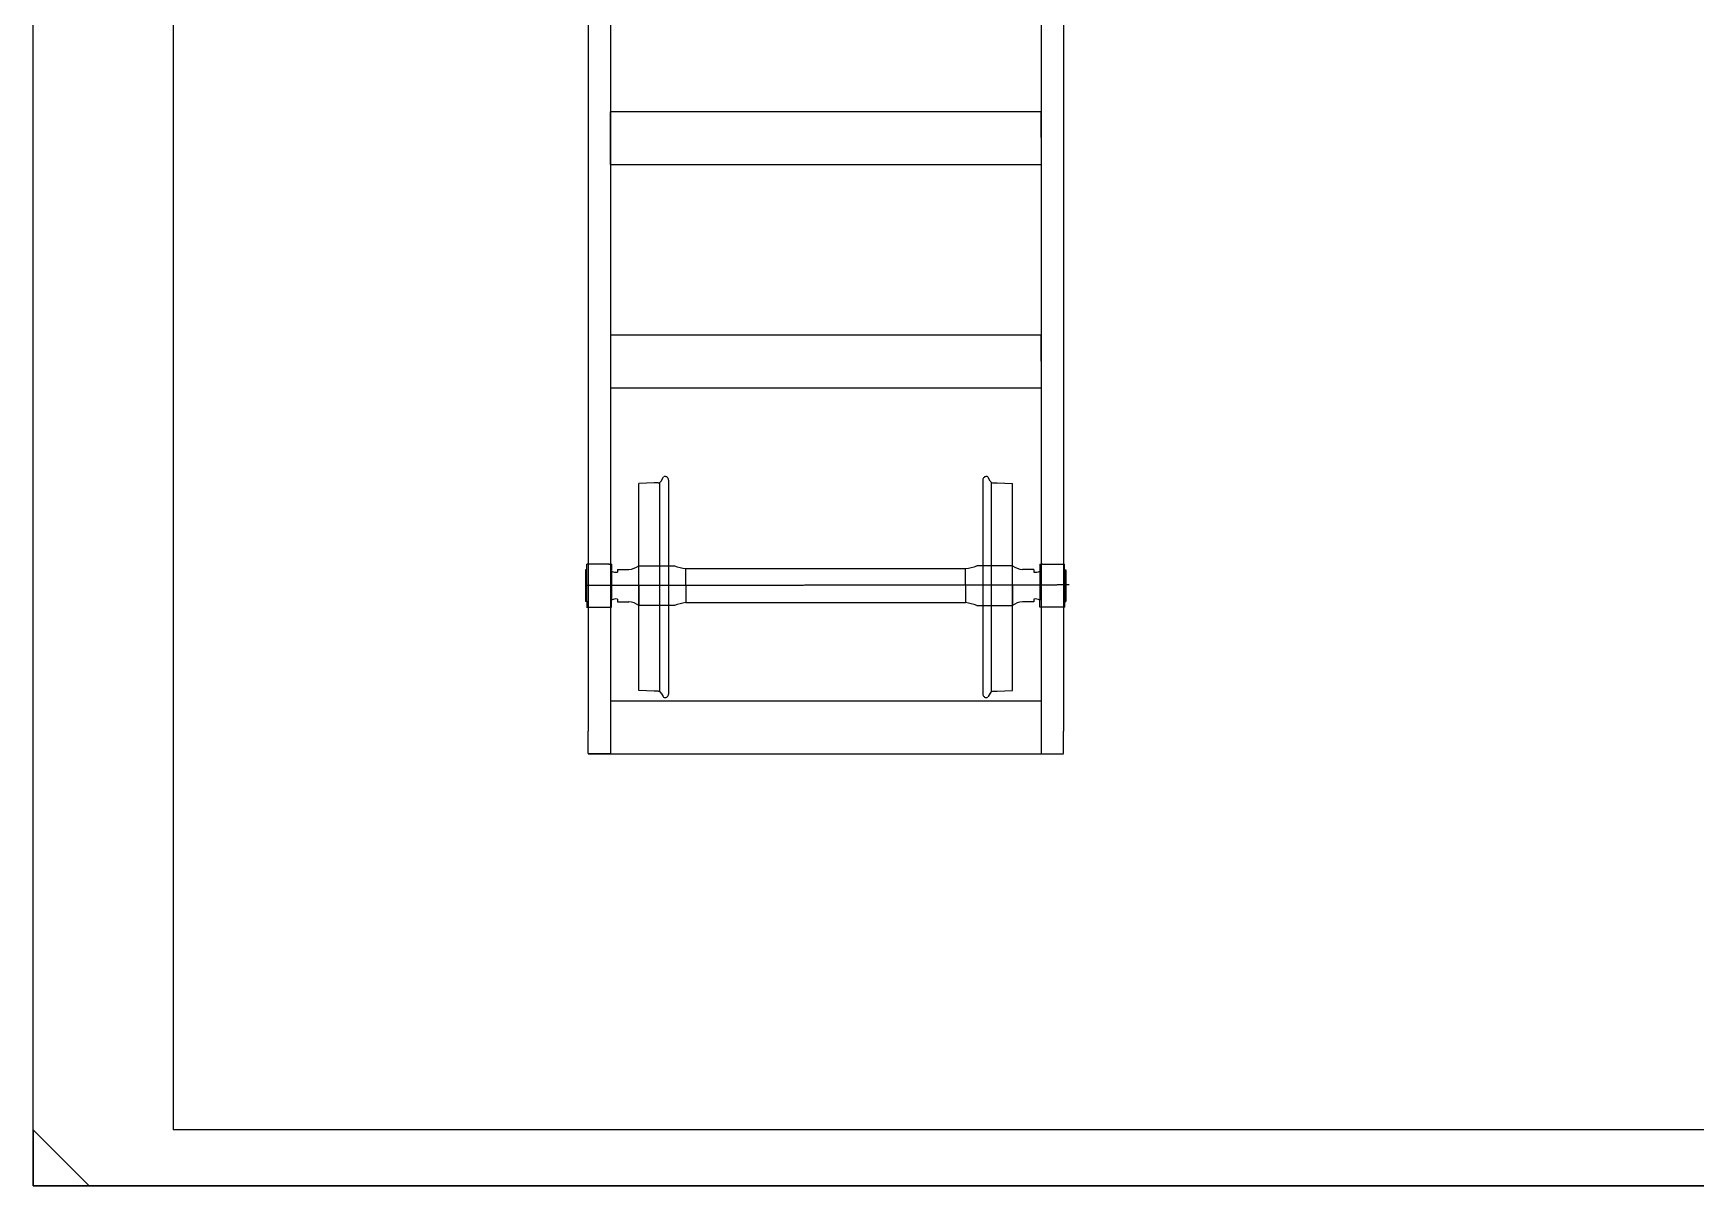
# Model space of a CAD drawing. Header units: millimetres. Extents: x -20242 to 39158, y -15780 to 26220.
# Drawn here: x -20242 to 9458, y -15780 to 4800 of the extents above; entities that cross this region are included whole.
import ezdxf

# ---------------------------------------------------------------- set-up
doc = ezdxf.new("R2010")
doc.units = ezdxf.units.MM
doc.linetypes.add('AM_ISO02W050x2', pattern=[3.75, 3, -0.75])
doc.linetypes.add('AM_ISO08W050', pattern=[18, 12, -1.5, 3, -1.5])

msp = doc.modelspace()

# ---------------------------------------------------------------- linework, layer by layer
for p, q in [((-10331.2, 10550.657), (-10331.2, -7663.172)), ((-1838.987, 10550.657), (-1838.987, -7663.172)), ((-9932.148, 6936.828), (-9932.148, 2936.828)), ((-2238.039, 6936.828), (-2238.039, 2936.828)), ((-9932.148, 2936.828), (-9932.148, -1063.172)), ((-2238.039, 2936.828), (-2238.039, -1063.172)), ((-9932.148, -1063.172), (-9932.148, -5063.172)), ((-2238.039, -1063.172), (-2238.039, -5063.172)), ((-9147.094, -3228.463), (-9425.094, -3242.351)), ((-9147.094, -3228.463), (-9425.094, -3242.351)), ((-9425.094, -6935.775), (-9425.094, -3242.351)), ((-9425.094, -6935.775), (-9425.094, -3242.351)), ((-9080.724, -3228.463), (-9147.094, -3228.463)), ((-9080.724, -3228.463), (-9147.094, -3228.463)), ((-9048.724, -6958.238), (-9048.724, -3219.889)), ((-9048.724, -6958.238), (-9048.724, -3219.889)), ((-9025.298, -3196.463), (-8988.536, -3132.789)), ((-9025.298, -3196.463), (-8988.536, -3132.789)), ((-8988.536, -3132.789), (-8981.273, -3120.208)), ((-8988.536, -3132.789), (-8981.273, -3120.208)), ((-8893.094, -3178.463), (-8893.094, -6999.663)), ((-8893.094, -3178.463), (-8893.094, -6999.663)), ((-3277.094, -3178.463), (-3277.094, -6999.663)), ((-3277.094, -3178.463), (-3277.094, -6999.663)), ((-3181.651, -3132.789), (-3188.915, -3120.208)), ((-3181.651, -3132.789), (-3188.915, -3120.208)), ((-3144.889, -3196.463), (-3181.651, -3132.789)), ((-3144.889, -3196.463), (-3181.651, -3132.789)), ((-3121.463, -6958.238), (-3121.463, -3219.889)), ((-3121.463, -6958.238), (-3121.463, -3219.889)), ((-3089.463, -3228.463), (-3023.094, -3228.463)), ((-3089.463, -3228.463), (-3023.094, -3228.463)), ((-3023.094, -3228.463), (-2745.094, -3242.351)), ((-3023.094, -3228.463), (-2745.094, -3242.351)), ((-2745.094, -6935.775), (-2745.094, -3242.351)), ((-2745.094, -6935.775), (-2745.094, -3242.351)), ((-10353.094, -4783.663), (-10353.094, -4677.983)), ((-10309.094, -4677.983), (-10353.094, -4677.983)), ((-10353.094, -4783.663), (-10353.094, -4677.983)), ((-10309.094, -4677.983), (-10353.094, -4677.983)), ((-9957.094, -4677.983), (-10309.094, -4677.983)), ((-9957.094, -4677.983), (-9943.094, -4677.983)), ((-9957.094, -4677.983), (-9943.094, -4677.983)), ((-9922.02, -4677.983), (-9943.094, -4677.983)), ((-9922.02, -4677.983), (-9943.094, -4677.983)), ((-9909.094, -4677.983), (-9922.02, -4677.983)), ((-9909.094, -4677.983), (-9922.02, -4677.983)), ((-9909.094, -4677.983), (-9909.094, -4795.046)), ((-9909.094, -4677.983), (-9909.094, -4795.046)), ((-9425.094, -4707.663), (-8785.094, -4707.663)), ((-9425.094, -5063.663), (-9425.094, -4707.663)), ((-9425.094, -4707.663), (-8785.094, -4707.663)), ((-9425.094, -5063.663), (-9425.094, -4707.663)), ((-2745.094, -4707.663), (-3385.094, -4707.663)), ((-2745.094, -4707.663), (-3385.094, -4707.663)), ((-2745.094, -5063.663), (-2745.094, -4707.663)), ((-2745.094, -5063.663), (-2745.094, -4707.663)), ((-2261.094, -4677.983), (-2261.094, -4795.046)), ((-2261.094, -4677.983), (-2248.167, -4677.983)), ((-2261.094, -4677.983), (-2261.094, -4795.046)), ((-2261.094, -4677.983), (-2248.167, -4677.983)), ((-2248.167, -4677.983), (-2227.094, -4677.983)), ((-2248.167, -4677.983), (-2227.094, -4677.983)), ((-2213.094, -4677.983), (-2227.094, -4677.983)), ((-2213.094, -4677.983), (-2227.094, -4677.983)), ((-2213.094, -4677.983), (-1861.094, -4677.983)), ((-1861.094, -4677.983), (-1817.094, -4677.983)), ((-1861.094, -4677.983), (-1817.094, -4677.983)), ((-1817.094, -4783.663), (-1817.094, -4677.983)), ((-1817.094, -4783.663), (-1817.094, -4677.983)), ((-10357.094, -4779.663), (-10377.094, -4779.663)), ((-10377.094, -4779.663), (-10377.094, -4898.803)), ((-10357.094, -4779.663), (-10377.094, -4779.663)), ((-10377.094, -4779.663), (-10377.094, -4944.523)), ((-10377.094, -4944.523), (-10377.094, -5063.663)), ((-10377.094, -4944.523), (-10377.094, -5063.663)), ((-10357.094, -4779.663), (-10357.094, -4806.406)), ((-10357.094, -4779.663), (-10357.094, -4806.406)), ((-10357.094, -4806.406), (-10357.094, -4905.788)), ((-10357.094, -4806.406), (-10357.094, -4905.788)), ((-10353.069, -4806.406), (-10357.094, -4806.406)), ((-10357.094, -4806.663), (-10357.094, -4905.788)), ((-10357.094, -4806.663), (-10357.094, -4905.788)), ((-10357.094, -4806.663), (-10357.094, -4905.788)), ((-10357.094, -4806.663), (-10357.094, -4905.788)), ((-10357.094, -4905.788), (-10357.094, -4908.963)), ((-10357.094, -4905.788), (-10357.094, -4934.363)), ((-10357.094, -4934.363), (-10357.094, -4937.538)), ((-10357.094, -4934.363), (-10357.094, -4937.538)), ((-10357.094, -4937.538), (-10357.094, -5320.663)), ((-10357.094, -4937.538), (-10357.094, -5320.663)), ((-10357.094, -4937.538), (-10357.094, -5347.609)), ((-10357.094, -4937.538), (-10357.094, -5320.663)), ((-10357.094, -4937.538), (-10357.094, -5320.663)), ((-10357.094, -4937.538), (-10357.094, -5347.609)), ((-10353.094, -4806.406), (-10353.068, -4783.663)), ((-10353.094, -5320.92), (-10353.068, -4783.663)), ((-9909.094, -4806.406), (-9909.094, -5320.663)), ((-9805.094, -4773.663), (-9601.094, -4773.663)), ((-9805.094, -4773.663), (-9805.094, -4823.663)), ((-9805.094, -4773.663), (-9601.094, -4773.663)), ((-9805.094, -4773.663), (-9805.094, -4823.663)), ((-8585.094, -5063.663), (-8585.094, -4759.663)), ((-8585.094, -4759.663), (-3585.094, -4759.663)), ((-8585.094, -5063.663), (-8585.094, -4759.663)), ((-8585.094, -4759.663), (-3585.094, -4759.663)), ((-3585.094, -5063.663), (-3585.094, -4759.663)), ((-3585.094, -5063.663), (-3585.094, -4759.663)), ((-2365.094, -4773.663), (-2569.094, -4773.663)), ((-2365.094, -4773.663), (-2569.094, -4773.663)), ((-2365.094, -4773.663), (-2365.094, -4823.663)), ((-2365.094, -4773.663), (-2365.094, -4823.663)), ((-2261.094, -4795.046), (-2261.094, -4806.406)), ((-2261.094, -4795.046), (-2261.094, -4806.406)), ((-2261.094, -4795.046), (-2261.094, -4806.406)), ((-2261.094, -4795.046), (-2261.094, -4806.406)), ((-2261.094, -4806.406), (-2261.094, -5320.663)), ((-1817.094, -4806.406), (-1817.12, -4783.663)), ((-1817.094, -5320.92), (-1817.12, -4783.663)), ((-1817.119, -4806.406), (-1813.094, -4806.406)), ((-1813.094, -4779.663), (-1813.094, -4806.406)), ((-1813.094, -4779.663), (-1793.094, -4779.663)), ((-1813.094, -4779.663), (-1813.094, -4806.406)), ((-1813.094, -4779.663), (-1793.094, -4779.663)), ((-1813.094, -4806.406), (-1813.094, -4905.788)), ((-1813.094, -4806.406), (-1813.094, -4905.788)), ((-1813.094, -4806.663), (-1813.094, -4905.788)), ((-1813.094, -4806.663), (-1813.094, -4905.788)), ((-1813.094, -4806.663), (-1813.094, -4905.788)), ((-1813.094, -4806.663), (-1813.094, -4905.788)), ((-1813.094, -4905.788), (-1813.094, -4908.963)), ((-1813.094, -4905.788), (-1813.094, -4934.363)), ((-1813.094, -4934.363), (-1813.094, -4937.538)), ((-1813.094, -4934.363), (-1813.094, -4937.538)), ((-1813.094, -4937.538), (-1813.094, -5320.663)), ((-1813.094, -4937.538), (-1813.094, -5320.663)), ((-1813.094, -4937.538), (-1813.094, -5347.609)), ((-1813.094, -4937.538), (-1813.094, -5320.663)), ((-1813.094, -4937.538), (-1813.094, -5320.663)), ((-1813.094, -4937.538), (-1813.094, -5347.609)), ((-1793.094, -4779.663), (-1793.094, -4898.803)), ((-1793.094, -4779.663), (-1793.094, -4944.523)), ((-1793.094, -4944.523), (-1793.094, -5063.663)), ((-1793.094, -4944.523), (-1793.094, -5063.663)), ((-10381.094, -5063.663), (-10384.669, -5063.663)), ((-10381.094, -5063.663), (-10384.669, -5063.663)), ((-10377.094, -5063.663), (-10377.094, -5347.609)), ((-10377.094, -5063.663), (-10377.094, -5347.609)), ((-10357.094, -5063.663), (-10361.094, -5063.663)), ((-10357.094, -5063.663), (-10361.094, -5063.663)), ((-10353.069, -5298.389), (-10357.094, -5298.39)), ((-10353.201, -5343.619), (-10353.308, -5449.343)), ((-10353.201, -5343.619), (-10353.308, -5449.343)), ((-10353.094, -5343.629), (-10353.094, -5320.92)), ((-10353.094, -5343.629), (-10353.094, -5320.92)), ((-9932.148, -5063.172), (-9932.148, -7263.172)), ((-9909.094, -5449.343), (-9909.094, -5332.28)), ((-9909.094, -5449.343), (-9909.094, -5332.28)), ((-9805.094, -5303.663), (-9805.094, -5353.663)), ((-9805.094, -5303.663), (-9805.094, -5353.663)), ((-9425.094, -5063.663), (-9425.094, -5419.663)), ((-9425.094, -5063.663), (-9425.094, -5419.663)), ((-8585.094, -5063.663), (-8585.094, -5367.663)), ((-8585.094, -5063.663), (-8585.094, -5367.663)), ((-3585.094, -5063.663), (-3585.094, -5367.663)), ((-3585.094, -5063.663), (-3585.094, -5367.663)), ((-2745.094, -5063.663), (-2745.094, -5419.663)), ((-2745.094, -5063.663), (-2745.094, -5419.663)), ((-2365.094, -5303.663), (-2365.094, -5353.663)), ((-2365.094, -5303.663), (-2365.094, -5353.663)), ((-2261.094, -5332.28), (-2261.094, -5320.92)), ((-2261.094, -5332.28), (-2261.094, -5320.92)), ((-2261.094, -5332.28), (-2261.094, -5320.92)), ((-2261.094, -5332.28), (-2261.094, -5320.92)), ((-2261.094, -5449.343), (-2261.094, -5332.28)), ((-2261.094, -5449.343), (-2261.094, -5332.28)), ((-2238.039, -5063.172), (-2238.039, -7263.172)), ((-1817.119, -5298.389), (-1813.094, -5298.39)), ((-1817.094, -5343.629), (-1817.094, -5320.92)), ((-1817.094, -5343.629), (-1817.094, -5320.92)), ((-1816.986, -5343.619), (-1816.88, -5449.343)), ((-1816.986, -5343.619), (-1816.88, -5449.343)), ((-1793.094, -5063.663), (-1793.094, -5347.609)), ((-1793.094, -5063.663), (-1793.094, -5347.609)), ((-10357.094, -5347.609), (-10377.094, -5347.609)), ((-10357.094, -5347.609), (-10377.094, -5347.609)), ((-10357.094, -5449.343), (-9909.094, -5449.343)), ((-10357.094, -5449.343), (-9909.094, -5449.343)), ((-9805.094, -5353.663), (-9601.094, -5353.663)), ((-9805.094, -5353.663), (-9601.094, -5353.663)), ((-8785.094, -5419.663), (-9425.094, -5419.663)), ((-8785.094, -5419.663), (-9425.094, -5419.663)), ((-8585.094, -5367.663), (-3585.094, -5367.663)), ((-8585.094, -5367.663), (-3585.094, -5367.663)), ((-3385.094, -5419.663), (-2745.094, -5419.663)), ((-3385.094, -5419.663), (-2745.094, -5419.663)), ((-2365.094, -5353.663), (-2569.094, -5353.663)), ((-2365.094, -5353.663), (-2569.094, -5353.663)), ((-1813.094, -5449.343), (-2261.094, -5449.343)), ((-1813.094, -5449.343), (-2261.094, -5449.343)), ((-1813.094, -5347.609), (-1793.094, -5347.609)), ((-1813.094, -5347.609), (-1793.094, -5347.609)), ((-9147.094, -6949.663), (-9425.094, -6935.775)), ((-9147.094, -6949.663), (-9425.094, -6935.775)), ((-9080.724, -6949.663), (-9147.094, -6949.663)), ((-9080.724, -6949.663), (-9147.094, -6949.663)), ((-9025.298, -6981.663), (-8988.536, -7045.337)), ((-9025.298, -6981.663), (-8988.536, -7045.337)), ((-8988.536, -7045.337), (-8981.273, -7057.918)), ((-8988.536, -7045.337), (-8981.273, -7057.918)), ((-8957.514, -7063.663), (-8957.094, -7063.663)), ((-8957.514, -7063.663), (-8957.094, -7063.663)), ((-3212.674, -7063.663), (-3213.094, -7063.663)), ((-3212.674, -7063.663), (-3213.094, -7063.663)), ((-3181.651, -7045.337), (-3188.915, -7057.918)), ((-3181.651, -7045.337), (-3188.915, -7057.918)), ((-3144.889, -6981.663), (-3181.651, -7045.337)), ((-3144.889, -6981.663), (-3181.651, -7045.337)), ((-3089.463, -6949.663), (-3023.094, -6949.663)), ((-3089.463, -6949.663), (-3023.094, -6949.663)), ((-3023.094, -6949.663), (-2745.094, -6935.775)), ((-3023.094, -6949.663), (-2745.094, -6935.775)), ((-20241.693, -14780.091), (-19241.693, -15780.091))]:
    msp.add_line(p, q)
at = {"linetype": 'AM_ISO02W050x2'}
for p, q in [((-2238.039, 3399.202), (-9935.648, 3399.202)), ((-9935.648, 3399.202), (-9935.648, 2932.002)), ((-2238.039, 2932.002), (-2238.039, 3399.202)), ((-9935.648, 2932.002), (-9935.648, 2455.802)), ((-9935.648, 2455.802), (-2241.539, 2455.802)), ((-2234.539, -590.772), (-9932.148, -590.772)), ((-9932.148, -590.772), (-9932.148, -1057.972)), ((-2234.539, -1057.972), (-2234.539, -590.772)), ((-9932.148, -1057.972), (-9932.148, -1534.172)), ((-9932.148, -1534.172), (-2238.039, -1534.172)), ((-2238.887, -7124.139), (-9936.496, -7124.139)), ((-9932.148, -7263.172), (-9932.148, -8067.539)), ((-2238.039, -7263.172), (-2238.039, -8067.539)), ((-10331.2, -8067.539), (-10331.2, -7663.172)), ((-1838.987, -8067.539), (-1838.987, -7663.172)), ((-10331.2, -8067.539), (-9936.496, -8067.539)), ((-9936.496, -8067.539), (-10331.2, -8067.539)), ((-9936.496, -8067.539), (-2242.387, -8067.539)), ((-2242.387, -8067.539), (-1838.987, -8067.539))]:
    msp.add_line(p, q, dxfattribs=at)
at = {"linetype": 'AM_ISO08W050'}
msp.add_line((-1732.478, -5052.292), (-10361.094, -5063.663), dxfattribs=at)
msp.add_lwpolyline([(-20241.693, 26219.909), (39158.307, 26219.909), (39158.307, -15780.091), (-20241.693, -15780.091)], close=True)
for points in [[(-17741.693, -15780.091), (-20241.693, -15780.091), (-20241.693, 26219.909), (-17741.693, 26219.909)], [(-17741.693, 25219.909), (-17741.693, -14780.091)], [(-20241.693, -14780.091), (-20241.693, -15780.091), (39158.307, -15780.091), (39158.307, -14780.091)], [(38158.307, -14780.091), (-17741.693, -14780.091)]]:
    msp.add_lwpolyline(points)
for centre, radius, start, end in [((-9080.724, -3164.463), 64, 270, 330), ((-9080.724, -3164.463), 64, 270, 330), ((-8957.514, -3166.463), 52, 90, 117.1875701), ((-8957.514, -3166.463), 52, 90, 117.1875701), ((-8957.094, -3178.463), 64, 0, 93.8113155), ((-8957.094, -3178.463), 64, 0, 93.8113155), ((-3213.094, -3178.463), 64, 86.1886845, 180), ((-3213.094, -3178.463), 64, 86.1886845, 180), ((-3212.674, -3166.463), 52, 62.8124299, 90), ((-3212.674, -3166.463), 52, 62.8124299, 90), ((-3089.463, -3164.463), 64, 210, 270), ((-3089.463, -3164.463), 64, 210, 270), ((-9613.128, -4473.905), 300, 272.2990268, 308.8130637), ((-9613.128, -4473.905), 300, 272.2990268, 308.8130637), ((-8510.879, -4063.608), 700, 246.9375237, 263.9140439), ((-8510.879, -4063.608), 700, 246.9375237, 263.9140439), ((-3659.308, -4063.608), 700, 276.0859561, 293.0624763), ((-3659.308, -4063.608), 700, 276.0859561, 293.0624763), ((-2557.059, -4473.905), 300, 231.1869363, 267.7009732), ((-2557.059, -4473.905), 300, 231.1869363, 267.7009732), ((-9832.722, -4666.067), 160, 241.4893448, 279.9435496), ((-9832.722, -4666.067), 160, 241.4893448, 279.9435496), ((-2337.465, -4666.067), 160, 260.0564504, 298.5106552), ((-2337.465, -4666.067), 160, 260.0564504, 298.5106552), ((-9832.722, -5461.26), 160, 80.0564504, 118.5106552), ((-9832.722, -5461.26), 160, 80.0564504, 118.5106552), ((-2337.465, -5461.26), 160, 61.4893448, 99.9435496), ((-2337.465, -5461.26), 160, 61.4893448, 99.9435496), ((-9613.128, -5653.422), 300, 51.1869363, 87.7009732), ((-9613.128, -5653.422), 300, 51.1869363, 87.7009732), ((-8510.879, -6063.718), 700, 96.0859561, 113.0624763), ((-8510.879, -6063.718), 700, 96.0859561, 113.0624763), ((-3659.308, -6063.718), 700, 66.9375237, 83.9140439), ((-3659.308, -6063.718), 700, 66.9375237, 83.9140439), ((-2557.059, -5653.422), 300, 92.2990268, 128.8130637), ((-2557.059, -5653.422), 300, 92.2990268, 128.8130637), ((-9080.724, -7013.663), 64, 30, 90), ((-9080.724, -7013.663), 64, 30, 90), ((-8957.514, -7011.663), 52, 242.8124299, 270), ((-8957.514, -7011.663), 52, 242.8124299, 270), ((-8957.094, -6999.663), 64, 266.1886845, 0), ((-8957.094, -6999.663), 64, 266.1886845, 0), ((-3213.094, -6999.663), 64, 180, 273.8113155), ((-3213.094, -6999.663), 64, 180, 273.8113155), ((-3212.674, -7011.663), 52, 270, 297.1875701), ((-3212.674, -7011.663), 52, 270, 297.1875701), ((-3089.463, -7013.663), 64, 90, 150), ((-3089.463, -7013.663), 64, 90, 150)]:
    msp.add_arc(centre, radius, start, end)

doc.saveas('drawing.dxf')
